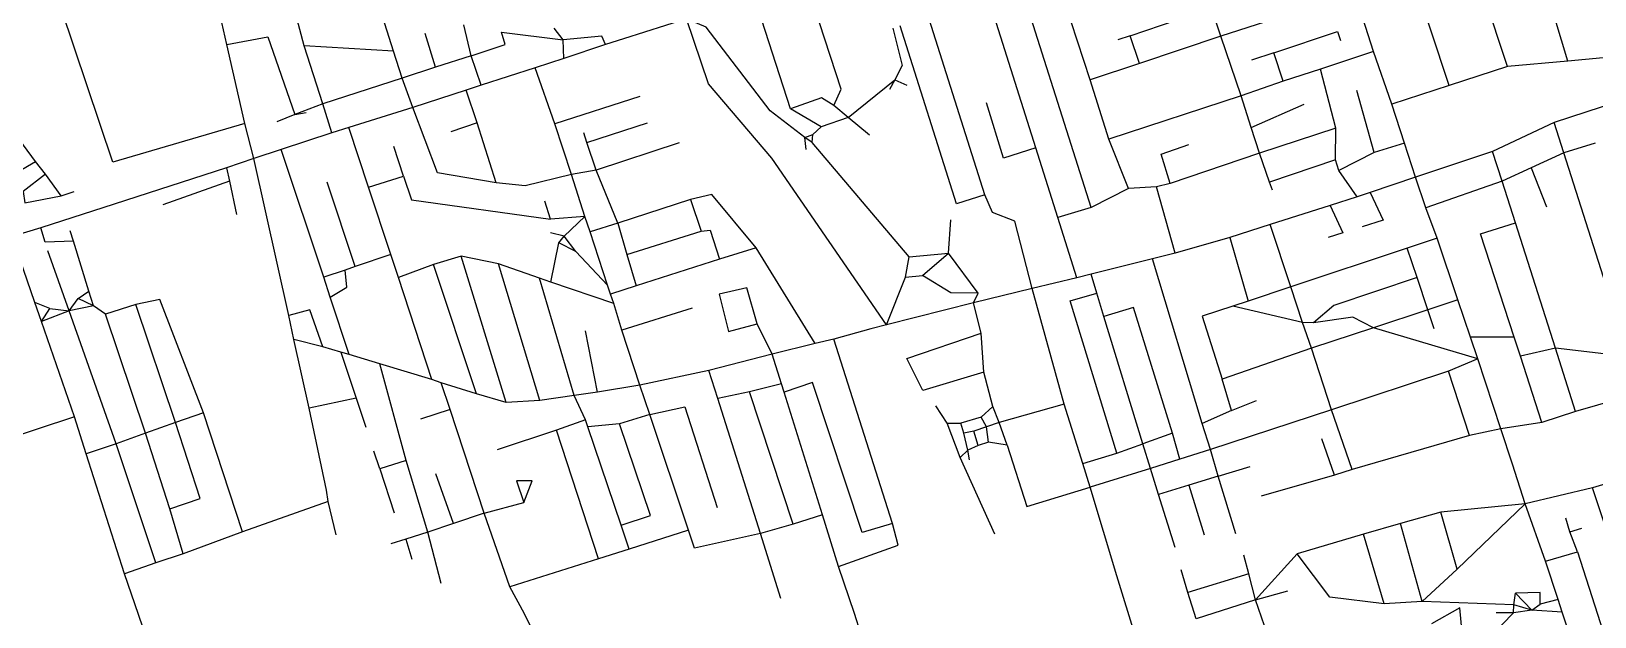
# Model space of a CAD drawing. Header units: metres. Extents: x 609554 to 651406, y 4826501 to 4857446.
# Drawn here: x 623561 to 625951, y 4836062 to 4836958 of the extents above; entities that cross this region are included whole.
import ezdxf

# ---------------------------------------------------------------- set-up
doc = ezdxf.new("R2010")
doc.units = ezdxf.units.M

msp = doc.modelspace()

# ---------------------------------------------------------------- linework, layer by layer
at = {"layer": 'ROADS'}
for points in [[(623887.2, 4836816.6), (623685.2, 4836757.5), (623528.4, 4837225)], [(625728.3, 4836874.8), (625643.2, 4837132.2)], [(625180.8, 4836688.2), (625055.1, 4837085.2)], [(625096.4, 4836779.3), (625004.5, 4837070.1)], [(625018.4, 4836707.6), (624914.2, 4837037.7)], [(625379.2, 4836950), (625350.4, 4837037.1)], [(625909.6, 4836911.9), (625870.9, 4837040.8)], [(624721.5, 4836838.9), (624666.5, 4837009.9)], [(625584, 4837016.6), (625379.2, 4836950)], [(625612.5, 4836926.6), (625584, 4837016.6)], [(625817.5, 4836903.7), (625781.8, 4837011.8)], [(623859.4, 4836937.3), (623846.7, 4836993.4)], [(623978, 4836935.4), (623964.6, 4836985.4)], [(624114.2, 4836927.4), (624094.5, 4836989.8)], [(624233.2, 4836920), (624221.8, 4836967.5)], [(624374, 4836944.8), (624359.9, 4836962.4)], [(624562.2, 4836976.8), (624465.8, 4836946.2)], [(624868.3, 4836508.8), (624692.8, 4836763.8), (624595.9, 4836877.4), (624562.2, 4836976.8)], [(624743.1, 4836795.1), (624690.2, 4836836.2), (624592.5, 4836964.2), (624562.2, 4836976.8)], [(624787.8, 4836844.1), (624798.8, 4836869.4), (624765.8, 4836970.7)], [(624877.9, 4836962.4), (624892.2, 4836905.3), (624880.8, 4836883.4)], [(625018.4, 4836707.6), (624975.2, 4836693.9), (624889, 4836966.1)], [(625179.3, 4836883.3), (625150.6, 4836972.2)], [(625240.8, 4836950.5), (625312.3, 4836975.4)], [(623859.4, 4836937.3), (623922.4, 4836949.4), (623963.3, 4836830.3)], [(623887.2, 4836816.6), (623859.4, 4836937.3)], [(624178.7, 4836902.9), (624162.6, 4836954.5)], [(624233.2, 4836920), (624285.1, 4836937.6), (624279.4, 4836956.5), (624374, 4836944.8)], [(624438.6, 4836937.4), (624433.1, 4836950.4), (624374, 4836944.8)], [(624375, 4836916.1), (624374, 4836944.8)], [(624438.6, 4836937.4), (624375, 4836916.1)], [(624465.8, 4836946.2), (624438.6, 4836937.4)], [(625240.8, 4836950.5), (625222, 4836944.6)], [(625254.7, 4836908.5), (625240.8, 4836950.5)], [(625379.2, 4836950), (625254.7, 4836908.5)], [(625410.6, 4836859), (625379.2, 4836950)], [(625460.5, 4836924.9), (625557.8, 4836957.2), (625562.4, 4836943.8)], [(624006.2, 4836846.6), (623978, 4836935.4)], [(624114.2, 4836927.4), (623978, 4836935.4)], [(624127.7, 4836886), (624114.2, 4836927.4)], [(624233.2, 4836920), (624178.7, 4836902.9)], [(624248.4, 4836875.5), (624233.2, 4836920)], [(624375, 4836916.1), (624331, 4836901.8)], [(625460.5, 4836924.9), (625426.2, 4836913.7)], [(625474.4, 4836881.3), (625460.5, 4836924.9)], [(625612.5, 4836926.6), (625531.5, 4836899.5)], [(625640.7, 4836846.3), (625612.5, 4836926.6)], [(626001.6, 4836920.6), (625909.6, 4836911.9)], [(624178.7, 4836902.9), (624127.7, 4836886)], [(624331, 4836901.8), (624248.4, 4836875.5)], [(624360.8, 4836816.2), (624331, 4836901.8)], [(625254.7, 4836908.5), (625179.3, 4836883.3)], [(625531.5, 4836899.5), (625474.4, 4836881.3)], [(625555.3, 4836809.7), (625531.5, 4836899.5)], [(625817.5, 4836903.7), (625728.3, 4836874.8)], [(625909.6, 4836911.9), (625817.5, 4836903.7)], [(623567.2, 4836758.5), (623476.3, 4836881.5)], [(624127.7, 4836886), (624006.2, 4836846.6)], [(624143.8, 4836841), (624127.7, 4836886)], [(624225.6, 4836867.8), (624143.8, 4836841)], [(624248.4, 4836875.5), (624225.6, 4836867.8)], [(624242.1, 4836817.4), (624225.6, 4836867.8)], [(624809.6, 4836825.7), (624880.8, 4836883.4)], [(624880.8, 4836883.4), (624872.6, 4836868.4)], [(624880.8, 4836883.4), (624899.4, 4836875.4)], [(625208.3, 4836792.7), (625179.3, 4836883.3)], [(625474.4, 4836881.3), (625410.6, 4836859)], [(625613.7, 4836772.3), (625587.3, 4836867)], [(625728.3, 4836874.8), (625640.7, 4836846.3)], [(624006.2, 4836846.6), (623963.3, 4836830.3)], [(624020.3, 4836802.1), (624006.2, 4836846.6)], [(624143.8, 4836841), (624046, 4836810.5)], [(624271.2, 4836726), (624181.4, 4836741.4), (624143.8, 4836841)], [(624491.2, 4836858.1), (624360.8, 4836816.2)], [(624787.8, 4836844.1), (624768.6, 4836855.7), (624721.5, 4836838.9)], [(624809.6, 4836825.7), (624787.8, 4836844.1)], [(625096.4, 4836779.3), (625047.2, 4836763.6), (625021.2, 4836848.2)], [(625410.6, 4836859), (625208.3, 4836792.7)], [(625425.6, 4836810.4), (625410.6, 4836859)], [(625425.6, 4836810.4), (625506.6, 4836846.1)], [(625660.2, 4836786.3), (625640.7, 4836846.3)], [(625985.7, 4836849.6), (625889, 4836818.3)], [(623963.3, 4836830.3), (623936.2, 4836819.4)], [(623963.3, 4836830.3), (623980.6, 4836833.3)], [(624242.1, 4836817.4), (624201.8, 4836804.1)], [(624271.2, 4836726), (624242.1, 4836817.4)], [(624409.8, 4836787.5), (624502.7, 4836817.5)], [(624768.4, 4836811.5), (624721.5, 4836838.9)], [(624809.6, 4836825.7), (624768.4, 4836811.5)], [(624842.3, 4836798.7), (624809.6, 4836825.7)], [(625889, 4836818.3), (625794.8, 4836773.6)], [(625903.7, 4836771.9), (625889, 4836818.3)], [(623900.6, 4836762.9), (623887.2, 4836816.6)], [(624020.3, 4836802.1), (623942.8, 4836776.7)], [(624046, 4836810.5), (624020.3, 4836802.1)], [(624075.9, 4836719.1), (624046, 4836810.5)], [(624386.4, 4836738.5), (624360.8, 4836816.2)], [(624409.8, 4836787.5), (624405.3, 4836802.6)], [(624743.1, 4836795.1), (624755.6, 4836800)], [(624754.3, 4836787.8), (624743.1, 4836795.1)], [(624745.2, 4836776.7), (624743.1, 4836795.1)], [(624754.3, 4836787.8), (624755.6, 4836800)], [(624755.6, 4836800), (624768.4, 4836811.5)], [(625438.5, 4836771.1), (625425.6, 4836810.4)], [(625555.3, 4836809.7), (625438.5, 4836771.1)], [(625554.4, 4836760.8), (625555.3, 4836809.7)], [(623942.8, 4836776.7), (623900.6, 4836762.9)], [(624007.8, 4836581.7), (623942.8, 4836776.7)], [(624129.7, 4836736.3), (624115, 4836781.5)], [(624424.4, 4836745), (624409.8, 4836787.5)], [(624551.3, 4836787.2), (624424.4, 4836745)], [(624902.8, 4836612.8), (624754.3, 4836787.8)], [(625130.3, 4836672.9), (625096.4, 4836779.3)], [(625238.2, 4836717.3), (625208.3, 4836792.7)], [(625301.6, 4836725), (625288.1, 4836769.7), (625330.6, 4836784.7)], [(625438.5, 4836771.1), (625301.6, 4836725)], [(625453.8, 4836726.7), (625438.5, 4836771.1)], [(625613.7, 4836772.3), (625559.6, 4836744.7)], [(625660.2, 4836786.3), (625613.7, 4836772.3)], [(625677, 4836734.5), (625660.2, 4836786.3)], [(625794.8, 4836773.6), (625677, 4836734.5)], [(625809.4, 4836728.5), (625794.8, 4836773.6)], [(625903.7, 4836771.9), (625853.7, 4836748.9)], [(625951.5, 4836786.7), (625903.7, 4836771.9)], [(625994.4, 4836487.2), (625903.7, 4836771.9)], [(623540, 4836742.9), (623567.2, 4836758.5)], [(623582.5, 4836739), (623567.2, 4836758.5)], [(623858.8, 4836749), (623687.5, 4836693)], [(623900.6, 4836762.9), (623858.8, 4836749)], [(623858.8, 4836749), (623863.4, 4836728.4)], [(623954.3, 4836522.8), (623900.6, 4836762.9)], [(625554.4, 4836760.8), (625453.8, 4836726.7)], [(625559.6, 4836744.7), (625554.4, 4836760.8)], [(625853.7, 4836748.9), (625809.4, 4836728.5)], [(625853.7, 4836748.9), (625877.3, 4836689)], [(623582.5, 4836739), (623547.9, 4836712.4), (623550.6, 4836695.2), (623606.3, 4836706.1)], [(623606.3, 4836706.1), (623582.5, 4836739)], [(623863.4, 4836728.4), (623761.8, 4836692.4)], [(623863.4, 4836728.4), (623874.3, 4836677.4)], [(624055.6, 4836597.7), (624012.7, 4836726.7)], [(624075.9, 4836719.1), (624129.7, 4836736.3)], [(624129.7, 4836736.3), (624142, 4836700.1), (624354.2, 4836670.4)], [(624386.4, 4836738.5), (624315.6, 4836721.4), (624271.2, 4836726)], [(624424.4, 4836745), (624386.4, 4836738.5)], [(624407.1, 4836674.3), (624386.4, 4836738.5)], [(624457.2, 4836664.3), (624424.4, 4836745)], [(625301.6, 4836725), (625280.7, 4836719.5)], [(625458.1, 4836714.4), (625453.8, 4836726.7)], [(625587.6, 4836704.2), (625559.6, 4836744.7)], [(625677, 4836734.5), (625607.6, 4836711)], [(625692.8, 4836687.4), (625677, 4836734.5)], [(625809.4, 4836728.5), (625692.8, 4836687.4)], [(625830, 4836664.9), (625809.4, 4836728.5)], [(623606.3, 4836706.1), (623626, 4836712.7)], [(624110.2, 4836616), (624075.9, 4836719.1)], [(624354.2, 4836670.4), (624345.5, 4836697.8)], [(624568.6, 4836700.2), (624457.2, 4836664.3)], [(624669, 4836626.5), (624601, 4836708.2), (624568.6, 4836700.2)], [(624568.6, 4836700.2), (624584.9, 4836652.1)], [(625090.8, 4836564.3), (625064.3, 4836667.3), (625030.1, 4836680.3), (625018.4, 4836707.6)], [(625238.2, 4836717.3), (625180.8, 4836688.2)], [(625280.7, 4836719.5), (625238.2, 4836717.3)], [(625309.4, 4836618), (625280.7, 4836719.5)], [(625587.6, 4836704.2), (625546.5, 4836691.1)], [(625607.6, 4836711), (625587.6, 4836704.2)], [(625607.6, 4836711), (625627.3, 4836668.7), (625595.2, 4836658.6)], [(623687.5, 4836693), (623574.9, 4836656.9)], [(624407.1, 4836674.3), (624354.2, 4836670.4)], [(624375.5, 4836644.5), (624407.1, 4836674.3)], [(624414.8, 4836650.8), (624407.1, 4836674.3)], [(625180.8, 4836688.2), (625130.3, 4836672.9)], [(625546.5, 4836691.1), (625454.9, 4836662.1)], [(625546.5, 4836691.1), (625565.7, 4836649.3), (625543.2, 4836642)], [(625710.2, 4836641), (625692.8, 4836687.4)], [(623574.9, 4836656.9), (623531.3, 4836643.9)], [(623625, 4836636.8), (623581.9, 4836634.9), (623574.9, 4836656.9)], [(623625, 4836636.8), (623620.2, 4836652.5)], [(624375.5, 4836644.5), (624354.4, 4836649.5)], [(624457.2, 4836664.3), (624414.8, 4836650.8)], [(624441.5, 4836569.1), (624414.8, 4836650.8)], [(624457.2, 4836664.3), (624471.3, 4836616)], [(624471.3, 4836616), (624584.9, 4836652.1)], [(624584.9, 4836652.1), (624598.3, 4836653.5), (624612.7, 4836609.3)], [(624963.1, 4836618.4), (624966.6, 4836669.4)], [(625158.9, 4836580.3), (625130.3, 4836672.9)], [(625454.9, 4836662.1), (625393.3, 4836642.4)], [(625486.4, 4836566.5), (625454.9, 4836662.1)], [(625827.9, 4836489.7), (625776.4, 4836647.7), (625830, 4836664.9)], [(625891.2, 4836472.8), (625830, 4836664.9)], [(623566, 4836543), (623531.3, 4836643.9)], [(623648.5, 4836560.2), (623625, 4836636.8)], [(624354.8, 4836574.1), (624367.3, 4836634.1)], [(624367.3, 4836634.1), (624375.5, 4836644.5)], [(624392.9, 4836621), (624367.3, 4836634.1)], [(624392.9, 4836621), (624375.5, 4836644.5)], [(624669, 4836626.5), (624612.7, 4836609.3)], [(624759, 4836480), (624669, 4836626.5)], [(625393.3, 4836642.4), (625309.4, 4836618)], [(625393.3, 4836642.4), (625421.3, 4836544.9)], [(625664.1, 4836626), (625486.4, 4836566.5)], [(625710.2, 4836641), (625664.1, 4836626)], [(625679.3, 4836580.9), (625664.1, 4836626)], [(625741.5, 4836547.1), (625710.2, 4836641)], [(623618.6, 4836530.2), (623585.8, 4836622)], [(624110.2, 4836616), (624055.6, 4836597.7)], [(624122.1, 4836580.9), (624110.2, 4836616)], [(624217.9, 4836613.9), (624175.3, 4836601)], [(624274.8, 4836601.9), (624217.9, 4836613.9)], [(624286.7, 4836389.6), (624217.9, 4836613.9)], [(624337.7, 4836580), (624274.8, 4836601.9)], [(624338.3, 4836393.1), (624274.8, 4836601.9)], [(624441.5, 4836569.1), (624392.9, 4836621)], [(624471.3, 4836616), (624485.3, 4836568.2)], [(624612.7, 4836609.3), (624485.3, 4836568.2)], [(624897.2, 4836581.7), (624902.8, 4836612.8)], [(624902.8, 4836612.8), (624963.1, 4836618.4)], [(624923.3, 4836583.9), (624963.1, 4836618.4)], [(625008.1, 4836557.1), (624963.1, 4836618.4)], [(625275, 4836609.5), (625181.2, 4836586)], [(625309.4, 4836618), (625275, 4836609.5)], [(625350.8, 4836357.7), (625275, 4836609.5)], [(624040.2, 4836592.1), (624007.8, 4836581.7)], [(624017.6, 4836551.1), (624007.8, 4836581.7)], [(624017.6, 4836551.1), (624043, 4836566), (624040.2, 4836592.1)], [(624055.6, 4836597.7), (624040.2, 4836592.1)], [(624175.3, 4836601), (624122.1, 4836580.9)], [(624172.8, 4836425), (624122.1, 4836580.9)], [(624241.5, 4836402.9), (624175.3, 4836601)], [(624354.8, 4836574.1), (624337.7, 4836580)], [(624390.7, 4836400.3), (624337.7, 4836580)], [(624868.3, 4836508.8), (624897.2, 4836581.7)], [(624897.2, 4836581.7), (624923.3, 4836583.9)], [(625008.1, 4836557.1), (624966.6, 4836557.7), (624923.3, 4836583.9)], [(625158.9, 4836580.3), (625090.8, 4836564.3)], [(625181.2, 4836586), (625158.9, 4836580.3)], [(625189.6, 4836556.9), (625181.2, 4836586)], [(625679.3, 4836580.9), (625552.1, 4836538.3), (625521, 4836511.7)], [(625695.7, 4836531.8), (625679.3, 4836580.9)], [(623632.2, 4836549.1), (623648.5, 4836560.2)], [(623655.7, 4836537.8), (623648.5, 4836560.2)], [(624451.1, 4836541.1), (624354.8, 4836574.1)], [(624446.1, 4836555.5), (624441.5, 4836569.1)], [(624485.3, 4836568.2), (624446.1, 4836555.5)], [(624451.1, 4836541.1), (624446.1, 4836555.5)], [(624670.3, 4836510), (624654.5, 4836565), (624612.1, 4836555.7), (624626.8, 4836498.6), (624670.3, 4836510)], [(625090.8, 4836564.3), (625001.3, 4836542.3)], [(625001.3, 4836542.3), (625008.1, 4836557.1)], [(625139.6, 4836387.1), (625090.8, 4836564.3)], [(625220.3, 4836312.3), (625148.7, 4836545.5), (625189.6, 4836556.9)], [(625200.3, 4836521.5), (625189.6, 4836556.9)], [(625486.4, 4836566.5), (625421.3, 4836544.9)], [(625504.4, 4836512.1), (625486.4, 4836566.5)], [(623576.1, 4836513.9), (623566, 4836543)], [(623589, 4836533.4), (623566, 4836543)], [(623576.1, 4836513.9), (623589, 4836533.4)], [(623618.6, 4836530.2), (623576.1, 4836513.9)], [(623589, 4836533.4), (623618.6, 4836530.2)], [(623618.6, 4836530.2), (623632.2, 4836549.1)], [(623655.7, 4836537.8), (623618.6, 4836530.2)], [(623690.2, 4836326.4), (623618.6, 4836530.2)], [(623655.7, 4836537.8), (623632.2, 4836549.1)], [(623673.9, 4836525), (623655.7, 4836537.8)], [(623720.5, 4836539.9), (623673.9, 4836525)], [(623823.8, 4836374), (623757.1, 4836547.5), (623720.5, 4836539.9)], [(623781, 4836359.1), (623720.5, 4836539.9)], [(624006.3, 4836474.9), (623986.4, 4836531.4), (623954.3, 4836522.8)], [(624046.5, 4836463.1), (624017.6, 4836551.1)], [(624463.7, 4836500.2), (624451.1, 4836541.1)], [(624570.9, 4836534.2), (624463.7, 4836500.2)], [(625001.3, 4836542.3), (624868.3, 4836508.8)], [(625013, 4836496), (625001.3, 4836542.3)], [(625305.6, 4836343), (625245.6, 4836535.3), (625200.3, 4836521.5)], [(625397.7, 4836537.2), (625350.9, 4836522), (625381.1, 4836425.4)], [(625421.3, 4836544.9), (625397.7, 4836537.2)], [(625504.4, 4836512.1), (625397.7, 4836537.2)], [(625695.7, 4836531.8), (625612.9, 4836504.1)], [(625741.5, 4836547.1), (625695.7, 4836531.8)], [(625705.5, 4836502.4), (625695.7, 4836531.8)], [(625761.2, 4836489.5), (625741.5, 4836547.1)], [(623626.5, 4836367.8), (623576.1, 4836513.9)], [(623735.3, 4836342.9), (623673.9, 4836525)], [(623962.2, 4836486.1), (623954.3, 4836522.8)], [(624693.2, 4836463.8), (624670.3, 4836510)], [(624868.3, 4836508.8), (624844, 4836502.3)], [(625260.2, 4836326.5), (625200.3, 4836521.5)], [(625517.9, 4836472.7), (625504.4, 4836512.1)], [(625521, 4836511.7), (625504.4, 4836512.1)], [(625612.9, 4836504.1), (625580.9, 4836520.2), (625521, 4836511.7)], [(624006.3, 4836474.9), (623962.2, 4836486.1)], [(623985.2, 4836381), (623962.2, 4836486.1)], [(624426.1, 4836405.4), (624407.9, 4836499.3)], [(624491.2, 4836416.3), (624463.7, 4836500.2)], [(624787.6, 4836486.9), (624759, 4836480)], [(624844, 4836502.3), (624787.6, 4836486.9)], [(624877.3, 4836204.5), (624787.6, 4836486.9)], [(625017, 4836436.4), (624923.6, 4836408), (624899.3, 4836456.9), (625013, 4836496)], [(625017, 4836436.4), (625013, 4836496)], [(625612.9, 4836504.1), (625517.9, 4836472.7)], [(625772, 4836456.7), (625612.9, 4836504.1)], [(625827.9, 4836489.7), (625761.2, 4836489.5)], [(625772, 4836456.7), (625761.2, 4836489.5)], [(625837.3, 4836460.7), (625827.9, 4836489.7)], [(624034, 4836466.8), (624006.3, 4836474.9)], [(624046.5, 4836463.1), (624034, 4836466.8)], [(624034, 4836466.8), (624057.5, 4836396.3)], [(624093.6, 4836449), (624046.5, 4836463.1)], [(624693.2, 4836463.8), (624596.7, 4836438.5)], [(624759, 4836480), (624693.2, 4836463.8)], [(624707.4, 4836418.6), (624693.2, 4836463.8)], [(625517.9, 4836472.7), (625381.1, 4836425.4)], [(625548.3, 4836378.5), (625517.9, 4836472.7)], [(625891.2, 4836472.8), (625837.3, 4836460.7)], [(625870.3, 4836359.4), (625837.3, 4836460.7)], [(625921.8, 4836375.8), (625891.2, 4836472.8)], [(625982.3, 4836462), (625891.2, 4836472.8)], [(624133.5, 4836301.3), (624093.6, 4836449)], [(624172.8, 4836425), (624093.6, 4836449)], [(624596.7, 4836438.5), (624491.2, 4836416.3)], [(624610, 4836395.9), (624596.7, 4836438.5)], [(625030.9, 4836383.5), (625017, 4836436.4)], [(625727.5, 4836437.5), (625548.3, 4836378.5)], [(625772, 4836456.7), (625727.5, 4836437.5)], [(625759.6, 4836339.2), (625727.5, 4836437.5)], [(625807.6, 4836349.5), (625772, 4836456.7)], [(624187.4, 4836420), (624172.8, 4836425)], [(624200.9, 4836379), (624187.4, 4836420)], [(624241.5, 4836402.9), (624187.4, 4836420)], [(624491.2, 4836416.3), (624426.1, 4836405.4)], [(624506.4, 4836371.2), (624491.2, 4836416.3)], [(624707.4, 4836418.6), (624658.7, 4836406.3)], [(624711.5, 4836405.5), (624707.4, 4836418.6)], [(624877.3, 4836204.5), (624830.9, 4836190.7), (624755, 4836420.4), (624711.5, 4836405.5)], [(625395.8, 4836377.8), (625381.1, 4836425.4)], [(624057.5, 4836396.3), (623985.2, 4836381)], [(624057.5, 4836396.3), (624072.2, 4836351.8)], [(624286.7, 4836389.6), (624241.5, 4836402.9)], [(624338.3, 4836393.1), (624286.7, 4836389.6)], [(624390.7, 4836400.3), (624338.3, 4836393.1)], [(624426.1, 4836405.4), (624390.7, 4836400.3)], [(624407.7, 4836363.3), (624390.7, 4836400.3)], [(624658.7, 4836406.3), (624610, 4836395.9)], [(624675.5, 4836189.3), (624610, 4836395.9)], [(624725.3, 4836203.7), (624658.7, 4836406.3)], [(624770.4, 4836218), (624711.5, 4836405.5)], [(625139.6, 4836387.1), (625040.6, 4836359)], [(625168.3, 4836296.4), (625139.6, 4836387.1)], [(625395.8, 4836377.8), (625433.8, 4836392.7)], [(626022.4, 4836404.9), (625921.8, 4836375.8)], [(623626.5, 4836367.8), (623346.9, 4836275.8)], [(623644.4, 4836311.3), (623626.5, 4836367.8)], [(623823.8, 4836374), (623781, 4836359.1)], [(623883.6, 4836192.1), (623823.8, 4836374)], [(624012, 4836255.9), (623985.2, 4836381)], [(624200.9, 4836379), (624155.6, 4836364.5)], [(624253.2, 4836220.5), (624200.9, 4836379)], [(624407.7, 4836363.3), (624363.5, 4836347.6)], [(624411.5, 4836352.5), (624407.7, 4836363.3)], [(624506.4, 4836371.2), (624459.7, 4836357.4)], [(624506.4, 4836371.2), (624560, 4836383.2), (624609.4, 4836229.2)], [(624565.3, 4836194.3), (624506.4, 4836371.2)], [(624960.9, 4836358.3), (624943.6, 4836384.8)], [(625013.1, 4836367.4), (624981.8, 4836358.3)], [(625013.1, 4836367.4), (625030.9, 4836383.5)], [(625021, 4836352.7), (625013.1, 4836367.4)], [(625040.6, 4836359), (625030.9, 4836383.5)], [(625395.8, 4836377.8), (625350.8, 4836357.7)], [(625548.3, 4836378.5), (625363.3, 4836317.8)], [(625580, 4836287.1), (625548.3, 4836378.5)], [(625921.8, 4836375.8), (625870.3, 4836359.4)], [(623735.3, 4836342.9), (623690.2, 4836326.4)], [(623781, 4836359.1), (623735.3, 4836342.9)], [(623772.3, 4836226.9), (623735.3, 4836342.9)], [(623772.3, 4836226.9), (623818.9, 4836243), (623781, 4836359.1)], [(624363.5, 4836347.6), (624273.1, 4836317.4)], [(624427.6, 4836150.5), (624363.5, 4836347.6)], [(624459.7, 4836357.4), (624411.5, 4836352.5)], [(624462.3, 4836201.9), (624411.5, 4836352.5)], [(624462.3, 4836201.9), (624507.3, 4836216.7), (624459.7, 4836357.4)], [(624960.9, 4836358.3), (624981.8, 4836358.3)], [(624980.7, 4836305.6), (624960.9, 4836358.3)], [(624986.4, 4836342.7), (624981.8, 4836358.3)], [(625001.8, 4836345.9), (624986.4, 4836342.7)], [(624992.3, 4836317.1), (624986.4, 4836342.7)], [(625021, 4836352.7), (625001.8, 4836345.9)], [(625008.1, 4836324.1), (625001.8, 4836345.9)], [(625040.6, 4836359), (625021, 4836352.7)], [(625024.3, 4836329), (625021, 4836352.7)], [(625052.4, 4836324.5), (625040.6, 4836359)], [(625305.6, 4836343), (625260.2, 4836326.5)], [(625316.6, 4836302.9), (625305.6, 4836343)], [(625363.3, 4836317.8), (625350.8, 4836357.7)], [(625759.6, 4836339.2), (625580, 4836287.1)], [(625807.6, 4836349.5), (625759.6, 4836339.2)], [(625870.3, 4836359.4), (625807.6, 4836349.5)], [(625825, 4836295.5), (625807.6, 4836349.5)], [(623690.2, 4836326.4), (623644.4, 4836311.3)], [(623751, 4836144.3), (623690.2, 4836326.4)], [(624093.5, 4836288.3), (624084.3, 4836315.1)], [(624980.7, 4836305.6), (624992.3, 4836317.1)], [(625008.1, 4836324.1), (624992.3, 4836317.1)], [(624995.1, 4836302), (624992.3, 4836317.1)], [(625024.3, 4836329), (625008.1, 4836324.1)], [(625052.4, 4836324.5), (625024.3, 4836329)], [(625052.4, 4836324.5), (625082.8, 4836230.7), (625179.7, 4836260.2)], [(625220.3, 4836312.3), (625260.2, 4836326.5)], [(625271.8, 4836288.6), (625260.2, 4836326.5)], [(625363.3, 4836317.8), (625316.6, 4836302.9)], [(625375.2, 4836276.9), (625363.3, 4836317.8)], [(625553.1, 4836278.8), (625533.6, 4836334.2)], [(623702.9, 4836127.9), (623644.4, 4836311.3)], [(624133.5, 4836301.3), (624093.5, 4836288.3)], [(624166.6, 4836191.5), (624133.5, 4836301.3)], [(625033.9, 4836188.3), (624980.7, 4836305.6)], [(625168.3, 4836296.4), (625220.3, 4836312.3)], [(625179.7, 4836260.2), (625168.3, 4836296.4)], [(625316.6, 4836302.9), (625271.8, 4836288.6)], [(625375.2, 4836276.9), (625424.2, 4836291.9)], [(625844.4, 4836234.8), (625825, 4836295.5)], [(624093.5, 4836288.3), (624115.3, 4836221.1)], [(624206.2, 4836204.5), (624179.1, 4836280.5)], [(624313.6, 4836236.8), (624326.4, 4836269.8), (624302.5, 4836270.1), (624313.6, 4836236.8)], [(625271.8, 4836288.6), (625179.7, 4836260.2)], [(625284.1, 4836249.2), (625271.8, 4836288.6)], [(625375.2, 4836276.9), (625330.2, 4836263.4)], [(625402.1, 4836188.8), (625375.2, 4836276.9)], [(625553.1, 4836278.8), (625440.9, 4836246.7)], [(625580, 4836287.1), (625553.1, 4836278.8)], [(626008.8, 4836277.7), (625947.6, 4836259.1)], [(624014.7, 4836238.3), (624012, 4836255.9)], [(625220.1, 4836124.5), (625179.7, 4836260.2)], [(625330.2, 4836263.4), (625284.1, 4836249.2)], [(625309.3, 4836168.2), (625284.1, 4836249.2)], [(625330.2, 4836263.4), (625353.6, 4836187.2)], [(625947.6, 4836259.1), (625844.4, 4836234.8)], [(626041.5, 4835976.5), (625947.6, 4836259.1)], [(623792.8, 4836158.5), (623772.3, 4836226.9)], [(624014.7, 4836238.3), (623883.6, 4836192.1)], [(624026.7, 4836187.5), (624014.7, 4836238.3)], [(624253.2, 4836220.5), (624206.2, 4836204.5)], [(624253.2, 4836220.5), (624313.6, 4836236.8)], [(624292.1, 4836107.9), (624253.2, 4836220.5)], [(625715.8, 4836222.1), (625654.1, 4836204.7)], [(625844.4, 4836234.8), (625715.8, 4836222.1)], [(625740.5, 4836134.9), (625715.8, 4836222.1)], [(625740.5, 4836134.9), (625844.4, 4836234.8)], [(625875.6, 4836146.8), (625844.4, 4836234.8)], [(624206.2, 4836204.5), (624166.6, 4836191.5)], [(624474.6, 4836165.6), (624462.3, 4836201.9)], [(624725.3, 4836203.7), (624675.5, 4836189.3)], [(624770.4, 4836218), (624725.3, 4836203.7)], [(624794.9, 4836138.9), (624770.4, 4836218)], [(624794.9, 4836138.9), (624886.2, 4836171.4), (624877.3, 4836204.5)], [(625654.1, 4836204.7), (625597.6, 4836188.6)], [(625687.1, 4836085.2), (625654.1, 4836204.7)], [(625912.9, 4836192), (625906.9, 4836212.6)], [(625912.9, 4836192), (625931.4, 4836197.4)], [(623883.6, 4836192.1), (623792.8, 4836158.5)], [(624133.2, 4836180.9), (624110.2, 4836173.8)], [(624166.6, 4836191.5), (624133.2, 4836180.9)], [(624133.2, 4836180.9), (624142.6, 4836150.2)], [(624187.3, 4836112.8), (624166.6, 4836191.5)], [(624565.3, 4836194.3), (624474.6, 4836165.6)], [(624675.5, 4836189.3), (624574.5, 4836166.9), (624565.3, 4836194.3)], [(624706.5, 4836089.7), (624675.5, 4836189.3)], [(625597.6, 4836188.6), (625496, 4836158.5)], [(625629.1, 4836081.7), (625597.6, 4836188.6)], [(625924.7, 4836161.4), (625912.9, 4836192)], [(623792.8, 4836158.5), (623751, 4836144.3)], [(624427.6, 4836150.5), (624292.1, 4836107.9)], [(624474.6, 4836165.6), (624427.6, 4836150.5)], [(625421.9, 4836127.7), (625414.6, 4836156)], [(625496, 4836158.5), (625432.3, 4836088.1)], [(625629.1, 4836081.7), (625545.9, 4836091.8), (625496, 4836158.5)], [(625875.6, 4836146.8), (625924.7, 4836161.4)], [(625924.7, 4836161.4), (625977.1, 4835997.5)], [(623751, 4836144.3), (623702.9, 4836127.9)], [(623724.3, 4836065.5), (623702.9, 4836127.9)], [(624819.2, 4836066.9), (624794.9, 4836138.9)], [(625249.4, 4836030.4), (625220.1, 4836124.5)], [(625329.1, 4836099.3), (625318.6, 4836133.6)], [(625421.9, 4836127.7), (625329.1, 4836099.3)], [(625432.3, 4836088.1), (625421.9, 4836127.7)], [(625687.1, 4836085.2), (625740.5, 4836134.9)], [(625894.9, 4836088.4), (625875.6, 4836146.8)], [(624314.8, 4836066.6), (624292.1, 4836107.9)], [(625432.3, 4836088.1), (625481.7, 4836101.7)], [(625341.4, 4836058.6), (625329.1, 4836099.3)], [(625432.3, 4836088.1), (625341.4, 4836058.6)], [(625446.2, 4836047.9), (625432.3, 4836088.1)], [(625687.1, 4836085.2), (625629.1, 4836081.7)], [(625827.2, 4836080.4), (625687.1, 4836085.2)], [(625826.6, 4836068.1), (625827.2, 4836080.4)], [(625827.2, 4836080.4), (625829.6, 4836098.1)], [(625854.7, 4836071.9), (625827.2, 4836080.4)], [(625867.7, 4836081.2), (625867.8, 4836099.2), (625829.6, 4836098.1)], [(625854.7, 4836071.9), (625829.6, 4836098.1)], [(625854.7, 4836071.9), (625867.7, 4836081.2)], [(625894.9, 4836088.4), (625867.7, 4836081.2)], [(625901.4, 4836069), (625894.9, 4836088.4)], [(623751.7, 4835986.6), (623724.3, 4836065.5)], [(624335.1, 4836025.4), (624314.8, 4836066.6)], [(624867.8, 4835914.1), (624819.2, 4836066.9)], [(625826.6, 4836068.1), (625792.7, 4836032.7), (625748.8, 4836031.6), (625744.8, 4836075.5), (625701.6, 4836051.1)], [(625826.6, 4836068.1), (625800.2, 4836067.9)], [(625854.7, 4836071.9), (625826.6, 4836068.1)], [(625901.4, 4836069), (625854.7, 4836071.9)], [(625920.9, 4836008.6), (625901.4, 4836069)]]:
    msp.add_lwpolyline(points, dxfattribs=at)

doc.saveas('drawing.dxf')
